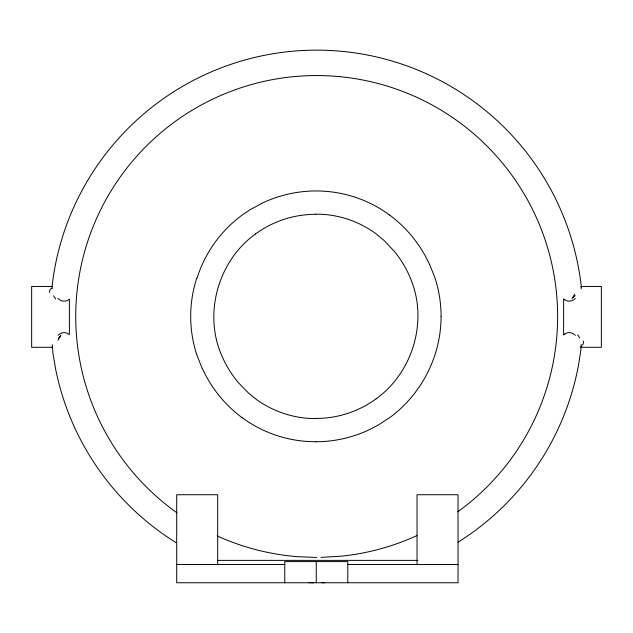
<?xml version="1.0" encoding="UTF-8"?>
<svg xmlns="http://www.w3.org/2000/svg" width="633" height="633" viewBox="0 0 633 633"><rect width="100%" height="100%" fill="white"/><g stroke="black" fill="none" stroke-linecap="round" stroke-linejoin="round"><path stroke-width="0.95" d="M284.763 582.756L284.763 561.598L347.786 561.598L347.786 582.756M581.07 344.668L580.952 349.361L578.475 365.336A266.327 266.327 0 0 1 458.126 542.141M581.323 286.67A266.327 266.327 0 0 0 54.857 267.632A266.192 266.192 0 0 0 52.041 286.686L52.143 288.838M52.025 286.773L52.041 286.686A30.439 0.799 89.9 0 1 52.088 286.551M581.213 288.838L581.316 286.686M52.286 344.668L52.911 353.222L55.807 370.036A266.327 266.327 0 0 0 175.958 542.6M58.125 335.229C61.029 331.993 66.164 331.645 69.385 334.604L69.385 299.116C66.101 302.194 60.823 301.719 57.904 298.38M575.286 298.531C572.612 301.403 567.967 302.242 564.778 299.694M376.129 398.845C411.703 373.264 427.465 323.629 412.043 282.445A105.094 105.094 0 0 0 394.343 251.348L383.733 240.144L375.78 233.632A98.795 98.78 13.9 0 0 366.871 227.801L361.079 224.675A101.43 101.43 0 0 0 323.257 214.373L315.78 214.12M255.503 233.965C217.926 260.923 202.892 314.712 222.333 356.909A106.13 106.13 0 0 0 238.736 383.036L248.555 393.101L255.827 399.012A98.835 98.811 36 0 0 265.298 405.191L271.138 408.293A101.422 101.415 0 0 0 309.173 418.405L316.674 418.611M564.296 334.359L563.615 334.881L563.615 298.839L564.114 299.219M564.731 334.066C567.991 331.463 572.715 332.42 575.389 335.379M324.737 582.684L322.023 582.756M321.026 557.404L341.678 556.146A240.951 240.944 4.2 0 0 416.933 535.589M315.851 441.787L316.674 441.779A126.323 126.323 0 0 0 368.548 430.06L377.379 425.574L389.873 417.511A123.126 123.111 -21 0 0 404.155 405.183A127.209 127.201 0 0 0 435.013 354.638A124.472 124.472 0 0 0 441.082 316.492M580.975 346.718A30.424 0.799 -89.9 0 0 581.134 347.295L601.35 347.303L601.35 286.456L581.221 286.456A30.424 0.799 -89.9 0 0 581.062 287.05M217.894 560.379L417.74 560.379M176.694 564.478L285.024 564.478M347.509 564.478L458.031 564.478M316.587 557.444L315.479 557.444M314.743 557.436L297.391 556.668A240.951 240.944 4.2 0 1 217.159 535.929M313.311 582.787L310.043 582.724M309.228 582.7L308.413 582.677M429.609 264.285L435.006 278.022A123.506 123.506 0 0 1 441.074 316.405M202.117 368.343L196.744 354.622M417.036 564.478L417.036 494.729L458.031 494.729L458.031 582.756L176.694 582.756L176.694 494.729L217.689 494.729L217.689 564.478M316.271 561.598L316.271 582.756M197.013 278.211A125.033 125.01 -39.6 0 1 241.782 215.331L249.988 209.776L263.051 202.734A126.347 126.347 0 0 1 315.701 190.937L316.674 190.952A123.894 123.878 9.7 0 1 389.54 214.998M196.736 278.124A124.479 124.479 0 0 0 190.691 316.302L190.699 316.492A123.506 123.498 -87.6 0 0 196.728 354.63M242.059 417.653A126.418 126.41 41.4 0 1 202.275 368.271M315.851 441.723A123.831 123.815 35.4 0 1 242.083 417.614M389.556 214.975A126.608 126.592 65.6 0 1 429.459 264.349M255.51 233.973A101.707 101.707 0 0 1 315.78 214.318M376.129 398.837A101.786 101.778 0 0 1 316.674 418.421M177.058 512.872A240.951 240.944 4.2 0 1 136.665 156.335A240.951 240.944 4.2 0 1 495.489 154.998A240.951 240.944 4.2 0 1 457.754 511.828M564.383 334.43A12.882 9.345 -10.1 0 1 564.81 334.137M577.581 334.81A18.302 11.489 18.2 0 1 579.638 337.967M583.397 341.068A22.598 8.648 34.7 0 1 581.941 345.349M581.229 347.026A30.447 0.799 -89.9 0 1 581.181 347.224M581.268 286.456A30.447 0.799 -89.8 0 1 581.316 286.543M574.724 294.084A22.701 4.02 -53.5 0 1 572.058 298.467M575.112 295.611A18.341 8.055 -30.9 0 1 572.81 297.85M564.62 299.836A13.19 9.764 8.9 0 1 563.94 299.346M52.128 347.201A30.447 0.799 -89.9 0 0 52.175 347.295L31.65 347.303L31.65 286.456L52.135 286.456A30.431 0.799 89.9 0 1 52.215 286.607M57.959 340.245A22.598 4.281 -51.9 0 1 60.808 335.688M58.299 338.149A18.302 8.047 -31 0 1 60.594 335.901M55.72 298.95A18.341 11.505 18.2 0 1 53.647 295.793M49.619 292.446A22.709 8.68 34.6 0 1 51.526 288.339M52.381 346.718A30.431 0.799 89.9 0 1 52.23 347.319"/></g></svg>
